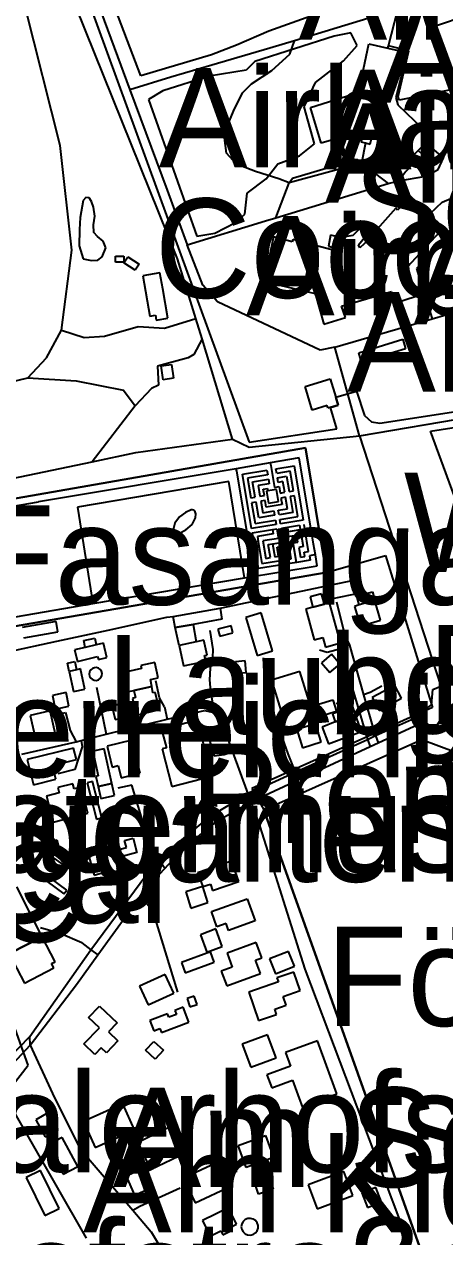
# Model space of a CAD drawing. Extents: x -3657 to 4700, y -7332 to 8131.
# Drawn here: x -390 to -207, y -1774 to -1244 of the extents above; entities that cross this region are included whole.
import ezdxf

# ---------------------------------------------------------------- set-up
doc = ezdxf.new("R2010")
doc.units = 0
for name, color, linetype in [('OSM_BUILDING_DETACHED', 9, 'CONTINUOUS'), ('OSM_BUILDING_GARAGE', 9, 'CONTINUOUS'), ('OSM_BUILDING_ROOF', 9, 'CONTINUOUS'), ('OSM_BUILDING_SERVICE', 9, 'CONTINUOUS'), ('OSM_BUILDING_SHED', 9, 'CONTINUOUS'), ('OSM_BUILDING_YES', 9, 'CONTINUOUS'), ('OSM_HIGHWAY_CYCLEWAY', 8, 'CONTINUOUS'), ('OSM_HIGHWAY_FOOTWAY', 8, 'CONTINUOUS'), ('OSM_HIGHWAY_PATH', 8, 'CONTINUOUS'), ('OSM_HIGHWAY_RESIDENTIAL', 8, 'CONTINUOUS'), ('OSM_HIGHWAY_SECONDARY', 8, 'CONTINUOUS'), ('OSM_HIGHWAY_SERVICE', 8, 'CONTINUOUS'), ('OSM_LABELS', 8, 'CONTINUOUS'), ('OSM_LANDUSE_COMMERCIAL', 3, 'CONTINUOUS'), ('OSM_LANDUSE_FOREST', 3, 'CONTINUOUS'), ('OSM_LANDUSE_RESIDENTIAL', 3, 'CONTINUOUS'), ('OSM_LEISURE_GARDEN', 3, 'CONTINUOUS'), ('OSM_LEISURE_PARK', 3, 'CONTINUOUS'), ('OSM_LEISURE_SWIMMING_POOL', 3, 'CONTINUOUS'), ('OSM_NATURAL_WATER', 4, 'CONTINUOUS')]:
    doc.layers.add(name, color=color, linetype=linetype)

msp = doc.modelspace()

# ---------------------------------------------------------------- linework, layer by layer
at = {"layer": 'OSM_BUILDING_DETACHED'}
for p, q in [((-228.608332, -1532.83941), (-238.452962, -1538.132289)), ((-225.589716, -1538.465873), (-228.608332, -1532.83941)), ((-238.452962, -1538.132289), (-235.426762, -1543.758752)), ((-235.426762, -1543.758752), (-225.589716, -1538.465873)), ((-328.844573, -1659.134608), (-339.970978, -1664.216216)), ((-325.090265, -1667.363032), (-328.844573, -1659.134608)), ((-339.970978, -1664.216216), (-336.21667, -1672.444641)), ((-336.21667, -1672.444641), (-325.090265, -1667.363032))]:
    msp.add_line(p, q, dxfattribs=at)
at = {"layer": 'OSM_BUILDING_GARAGE'}
for p, q in [((-275.010066, -1649.038109), (-283.254376, -1652.340598)), ((-283.254376, -1652.340598), (-280.637737, -1658.845501)), ((-272.401012, -1655.543012), (-275.010066, -1649.038109)), ((-280.637737, -1658.845501), (-272.401012, -1655.543012)), ((-339.538664, -1744.498953), (-345.826182, -1747.20099)), ((-345.826182, -1747.20099), (-342.246316, -1755.540609)), ((-335.951213, -1752.838573), (-339.538664, -1744.498953)), ((-342.246316, -1755.540609), (-335.951213, -1752.838573)), ((-236.791965, -1752.138045), (-242.950548, -1754.462018)), ((-234.342184, -1758.620709), (-236.791965, -1752.138045)), ((-242.950548, -1754.462018), (-240.500767, -1760.944683)), ((-240.500767, -1760.944683), (-234.342184, -1758.620709))]:
    msp.add_line(p, q, dxfattribs=at)
at = {"layer": 'OSM_BUILDING_ROOF'}
for p, q in [((-241.941815, -1290.523426), (-243.360109, -1295.315927)), ((-238.134415, -1291.668734), (-241.941815, -1290.523426)), ((-239.272084, -1296.472355), (-238.134415, -1291.668734)), ((-243.360109, -1295.315927), (-241.312304, -1295.894141)), ((-241.312304, -1295.894141), (-239.272084, -1296.472355))]:
    msp.add_line(p, q, dxfattribs=at)
at = {"layer": 'OSM_BUILDING_SERVICE'}
for p, q in [((-267.721399, -1402.240969), (-256.731514, -1398.905121)), ((-264.596601, -1412.548739), (-267.721399, -1402.240969)), ((-256.731514, -1398.905121), (-254.365162, -1406.922275)), ((-254.365162, -1406.922275), (-253.250247, -1410.402676)), ((-258.13464, -1410.580588), (-264.596601, -1412.548739)), ((-257.770586, -1411.770374), (-258.13464, -1410.580588)), ((-253.250247, -1410.402676), (-257.770586, -1411.770374))]:
    msp.add_line(p, q, dxfattribs=at)
at = {"layer": 'OSM_BUILDING_SHED'}
for p, q in [((-309.011207, -1649.260498), (-321.662088, -1653.886207)), ((-307.365378, -1653.775012), (-309.011207, -1649.260498)), ((-321.662088, -1653.886207), (-320.01626, -1658.400721)), ((-320.01626, -1658.400721), (-307.365378, -1653.775012)), ((-316.087509, -1668.586177), (-319.219892, -1669.586931)), ((-319.219892, -1669.586931), (-318.051885, -1673.267483)), ((-318.051885, -1673.267483), (-314.911918, -1672.255609)), ((-314.911918, -1672.255609), (-316.087509, -1668.586177))]:
    msp.add_line(p, q, dxfattribs=at)
at = {"layer": 'OSM_BUILDING_YES'}
for p, q in [((-243.982035, -1271.920515), (-239.909179, -1252.605956)), ((-239.909179, -1252.605956), (-231.535934, -1254.507389)), ((-231.535934, -1254.507389), (-223.170273, -1256.419942)), ((-223.170273, -1256.419942), (-228.039497, -1275.990249)), ((-265.324709, -1280.337971), (-246.902052, -1274.578074)), ((-246.902052, -1274.578074), (-243.982035, -1271.920515)), ((-228.039497, -1275.990249), (-227.1597, -1279.270499)), ((-260.720941, -1296.005336), (-265.324709, -1280.337971)), ((-227.1597, -1279.270499), (-212.635456, -1293.169865)), ((-241.941815, -1290.523426), (-260.720941, -1296.005336)), ((-238.134415, -1291.668734), (-241.941815, -1290.523426)), ((-224.148668, -1305.223395), (-238.134415, -1291.668734)), ((-212.635456, -1293.169865), (-218.392062, -1299.19663)), ((-218.392062, -1299.19663), (-224.148668, -1305.223395)), ((-221.630627, -1319.067164), (-227.356896, -1325.260721)), ((-213.446993, -1326.984243), (-221.630627, -1319.067164)), ((-228.168433, -1324.437879), (-241.956984, -1339.982929)), ((-227.356896, -1325.260721), (-228.168433, -1324.437879)), ((-207.258073, -1332.96653), (-213.446993, -1326.984243)), ((-242.889872, -1332.332718), (-246.86413, -1336.313497)), ((-244.414349, -1340.394351), (-239.856088, -1334.790126)), ((-239.856088, -1334.790126), (-242.889872, -1332.332718)), ((-222.912401, -1349.801441), (-207.258073, -1332.96653)), ((-281.570625, -1336.947308), (-285.65865, -1356.462018)), ((-273.386992, -1339.048892), (-281.570625, -1336.947308)), ((-273.038106, -1337.99254), (-273.386992, -1339.048892)), ((-253.819081, -1343.085268), (-273.038106, -1337.99254)), ((-256.678423, -1336.191182), (-257.558221, -1340.983684)), ((-251.945719, -1337.247534), (-256.678423, -1336.191182)), ((-246.86413, -1336.313497), (-251.945719, -1337.247534)), ((-241.956984, -1339.982929), (-243.830346, -1341.684212)), ((-350.520964, -1345.364764), (-346.857669, -1345.364764)), ((-350.520964, -1348.011203), (-350.520964, -1345.364764)), ((-346.857669, -1345.364764), (-346.857669, -1348.011203)), ((-257.558221, -1340.983684), (-254.342409, -1341.806526)), ((-254.342409, -1341.806526), (-253.819081, -1343.085268)), ((-243.830346, -1341.684212), (-244.414349, -1340.394351)), ((-346.857669, -1348.011203), (-350.520964, -1348.011203)), ((-346.888007, -1348.255832), (-345.181503, -1345.564915)), ((-341.851924, -1351.458246), (-346.888007, -1348.255832)), ((-345.181503, -1345.564915), (-340.14542, -1348.767329)), ((-340.14542, -1348.767329), (-341.851924, -1351.458246)), ((-219.294613, -1362.76677), (-222.912401, -1349.801441)), ((-331.074405, -1352.603554), (-338.499592, -1353.871176)), ((-338.499592, -1353.871176), (-335.480977, -1371.562289)), ((-329.868475, -1359.675551), (-331.074405, -1352.603554)), ((-327.691735, -1372.451848), (-329.868475, -1359.675551)), ((-285.65865, -1356.462018), (-263.33758, -1361.599223)), ((-251.771277, -1367.214567), (-230.041795, -1360.7875)), ((-230.041795, -1360.7875), (-228.638669, -1365.813511)), ((-263.33758, -1361.599223), (-259.484674, -1375.04269)), ((-228.638669, -1365.813511), (-219.294613, -1362.76677)), ((-335.480977, -1371.562289), (-333.046365, -1371.139748)), ((-333.046365, -1371.139748), (-332.682311, -1373.296929)), ((-250.019266, -1372.118263), (-251.771277, -1367.214567)), ((-332.682311, -1373.296929), (-327.691735, -1372.451848)), ((-259.484674, -1375.04269), (-250.019266, -1372.118263)), ((-244.315751, -1387.507641), (-225.10431, -1381.647668)), ((-225.10431, -1381.647668), (-223.84529, -1385.773)), ((-243.064315, -1391.632973), (-244.315751, -1387.507641)), ((-223.84529, -1385.773), (-243.064315, -1391.632973)), ((-330.611753, -1393.300897), (-326.030738, -1392.644847)), ((-326.030738, -1392.644847), (-325.173694, -1398.671612)), ((-329.754708, -1399.316542), (-330.611753, -1393.300897)), ((-325.173694, -1398.671612), (-329.754708, -1399.316542)), ((-257.656819, -1489.22876), (-244.990768, -1486.615679)), ((-244.990768, -1486.615679), (-243.762085, -1492.609086)), ((-260.516161, -1492.820356), (-265.574996, -1494.199173)), ((-259.287478, -1497.323751), (-260.516161, -1492.820356)), ((-256.428136, -1495.211047), (-257.656819, -1489.22876)), ((-243.762085, -1492.609086), (-256.428136, -1495.211047)), ((-245.165211, -1493.898947), (-238.34678, -1491.941916)), ((-238.34678, -1491.941916), (-237.247033, -1495.755902)), ((-264.346314, -1498.702568), (-267.364929, -1499.592127)), ((-265.574996, -1494.199173), (-264.346314, -1498.702568)), ((-259.287478, -1497.323751), (-264.346314, -1498.702568)), ((-264.346314, -1498.702568), (-259.287478, -1497.323751)), ((-257.125906, -1496.767776), (-259.287478, -1497.323751)), ((-252.294604, -1514.280977), (-257.125906, -1496.767776)), ((-244.073048, -1497.712933), (-246.151191, -1498.380102)), ((-246.151191, -1498.380102), (-243.496629, -1507.031068)), ((-244.073048, -1497.712933), (-245.165211, -1493.898947)), ((-237.247033, -1495.755902), (-244.073048, -1497.712933)), ((-237.247033, -1495.755902), (-244.073048, -1497.712933)), ((-234.728992, -1504.340151), (-237.247033, -1495.755902)), ((-325.332967, -1502.783422), (-304.839753, -1499.136228)), ((-324.415248, -1507.542564), (-325.332967, -1502.783422)), ((-303.997878, -1503.850893), (-316.557746, -1506.174867)), ((-304.839753, -1499.136228), (-303.997878, -1503.850893)), ((-286.879748, -1501.204454), (-293.652672, -1503.217082)), ((-293.652672, -1503.217082), (-288.707604, -1519.796245)), ((-281.93468, -1517.772498), (-286.879748, -1501.204454)), ((-267.364929, -1499.592127), (-263.69405, -1512.90216)), ((-376.459822, -1504.985081), (-391.26469, -1507.609281)), ((-390.468322, -1512.134915), (-375.655869, -1509.510715)), ((-375.655869, -1509.510715), (-376.459822, -1504.985081)), ((-324.415248, -1507.542564), (-316.557746, -1506.174867)), ((-316.557746, -1506.174867), (-324.415248, -1507.542564)), ((-322.754251, -1515.392926), (-324.415248, -1507.542564)), ((-316.557746, -1506.174867), (-315.238049, -1513.758361)), ((-300.053958, -1506.797558), (-305.787811, -1508.243092)), ((-305.787811, -1508.243092), (-305.006611, -1511.345431)), ((-299.272758, -1509.899897), (-300.053958, -1506.797558)), ((-243.496629, -1507.031068), (-234.728992, -1504.340151)), ((-364.377775, -1513.224625), (-359.546473, -1512.146034)), ((-363.710342, -1516.238008), (-364.377775, -1513.224625)), ((-359.546473, -1512.146034), (-358.871456, -1515.148297)), ((-355.792164, -1514.336574), (-358.871456, -1515.148297)), ((-354.290441, -1520.708044), (-355.792164, -1514.336574)), ((-315.238049, -1513.758361), (-322.754251, -1515.392926)), ((-315.238049, -1513.758361), (-322.754251, -1515.392926)), ((-311.862964, -1513.013355), (-315.238049, -1513.758361)), ((-310.429501, -1519.573855), (-311.862964, -1513.013355)), ((-305.006611, -1511.345431), (-299.272758, -1509.899897)), ((-263.69405, -1512.90216), (-259.916988, -1511.868047)), ((-259.916988, -1511.868047), (-258.76415, -1516.071215)), ((-258.76415, -1516.071215), (-252.294604, -1514.280977)), ((-363.710342, -1516.238008), (-368.329279, -1517.28324)), ((-368.329279, -1517.28324), (-367.138518, -1522.342609)), ((-358.871456, -1515.148297), (-363.710342, -1516.238008)), ((-358.871456, -1515.148297), (-363.710342, -1516.238008)), ((-322.754251, -1515.392926), (-320.79746, -1524.366357)), ((-311.620261, -1519.829604), (-310.429501, -1519.573855)), ((-311.096933, -1522.242534), (-311.620261, -1519.829604)), ((-288.707604, -1519.796245), (-281.93468, -1517.772498)), ((-256.124757, -1519.25139), (-260.554083, -1522.965301)), ((-252.514554, -1523.565753), (-256.124757, -1519.25139)), ((-371.484415, -1523.143213), (-368.261019, -1522.476043)), ((-370.725969, -1526.734809), (-371.484415, -1523.143213)), ((-368.261019, -1522.476043), (-367.510157, -1526.05652)), ((-367.138518, -1522.342609), (-358.287452, -1520.252145)), ((-358.287452, -1520.252145), (-357.976489, -1521.575364)), ((-357.976489, -1521.575364), (-354.290441, -1520.708044)), ((-333.25873, -1522.876345), (-339.470403, -1524.221803)), ((-339.470403, -1524.221803), (-339.189778, -1525.522784)), ((-331.825266, -1529.503562), (-333.25873, -1522.876345)), ((-320.79746, -1524.366357), (-311.096933, -1522.242534)), ((-293.948466, -1522.1091), (-298.165427, -1522.520521)), ((-298.165427, -1522.520521), (-297.672437, -1527.657727)), ((-293.455476, -1527.246305), (-293.948466, -1522.1091)), ((-260.554083, -1522.965301), (-256.943879, -1527.279664)), ((-256.943879, -1527.279664), (-252.514554, -1523.565753)), ((-367.510157, -1526.05652), (-370.725969, -1526.734809)), ((-367.510157, -1526.05652), (-370.725969, -1526.734809)), ((-370.725969, -1526.734809), (-368.852607, -1535.496969)), ((-365.765731, -1525.678457), (-367.510157, -1526.05652)), ((-363.892369, -1534.440617), (-365.765731, -1525.678457)), ((-339.189778, -1525.522784), (-347.365828, -1527.290783)), ((-347.365828, -1527.290783), (-345.553141, -1535.686)), ((-335.283781, -1530.248568), (-331.825266, -1529.503562)), ((-334.623933, -1533.328668), (-335.283781, -1530.248568)), ((-297.672437, -1527.657727), (-293.455476, -1527.246305)), ((-269.943646, -1526.768167), (-282.389747, -1530.571034)), ((-282.389747, -1530.571034), (-278.377567, -1543.747633)), ((-265.923882, -1539.944766), (-269.943646, -1526.768167)), ((-372.076003, -1535.986227), (-378.044974, -1537.22049)), ((-370.839736, -1541.968514), (-372.076003, -1535.986227)), ((-368.852607, -1535.496969), (-363.892369, -1534.440617)), ((-345.553141, -1535.686), (-342.47385, -1535.018831)), ((-334.623933, -1533.328668), (-342.47385, -1535.018831)), ((-342.47385, -1535.018831), (-334.623933, -1533.328668)), ((-342.47385, -1535.018831), (-341.692651, -1538.199006)), ((-334.138527, -1536.153019), (-334.623933, -1533.328668)), ((-333.160132, -1535.90839), (-334.138527, -1536.153019)), ((-331.317107, -1543.347331), (-333.160132, -1535.90839)), ((-378.044974, -1537.22049), (-376.801122, -1543.213897)), ((-347.19897, -1540.700892), (-352.060609, -1541.790602)), ((-345.848935, -1546.716537), (-347.19897, -1540.700892)), ((-341.692651, -1538.199006), (-343.133698, -1538.554829)), ((-343.133698, -1538.554829), (-341.336181, -1545.826978)), ((-278.377567, -1543.747633), (-265.923882, -1539.944766)), ((-261.896533, -1541.045596), (-255.646936, -1539.144163)), ((-260.318965, -1546.182801), (-261.896533, -1541.045596)), ((-255.646936, -1539.144163), (-254.076953, -1544.270249)), ((-379.076461, -1543.981142), (-387.760669, -1545.960412)), ((-387.760669, -1545.960412), (-385.41707, -1556.223703)), ((-376.732862, -1554.244434), (-379.076461, -1543.981142)), ((-376.801122, -1543.213897), (-370.839736, -1541.968514)), ((-352.060609, -1541.790602), (-350.710575, -1547.806247)), ((-341.336181, -1545.826978), (-331.317107, -1543.347331)), ((-254.076953, -1544.270249), (-260.318965, -1546.182801)), ((-246.841377, -1542.26874), (-255.80621, -1545.33772)), ((-255.80621, -1545.33772), (-254.61545, -1548.807002)), ((-245.650616, -1545.726902), (-254.61545, -1548.807002)), ((-254.61545, -1548.807002), (-245.650616, -1545.726902)), ((-245.650616, -1545.726902), (-246.841377, -1542.26874)), ((-243.041562, -1552.965692), (-245.650616, -1545.726902)), ((-350.710575, -1547.806247), (-345.848935, -1546.716537)), ((-314.760228, -1548.028637), (-330.338712, -1552.053894)), ((-308.434788, -1572.491521), (-314.760228, -1548.028637)), ((-263.147969, -1549.607605), (-271.36194, -1552.165088)), ((-260.683019, -1557.513564), (-263.147969, -1549.607605)), ((-254.61545, -1548.807002), (-260.227951, -1551.075378)), ((-260.227951, -1551.075378), (-257.512714, -1558.369765)), ((-385.41707, -1556.223703), (-376.732862, -1554.244434)), ((-343.315725, -1556.757439), (-354.191843, -1559.403878)), ((-339.781366, -1571.246138), (-343.315725, -1556.757439)), ((-330.338712, -1552.053894), (-328.252985, -1560.115526)), ((-271.36194, -1552.165088), (-268.889406, -1560.071048)), ((-257.512714, -1558.369765), (-243.041562, -1552.965692)), ((-368.814684, -1560.226721), (-389.050027, -1565.208253)), ((-367.586002, -1565.197134), (-368.814684, -1560.226721)), ((-355.42811, -1560.493588), (-360.449024, -1561.572179)), ((-360.449024, -1561.572179), (-358.128178, -1572.402565)), ((-352.166792, -1575.738413), (-355.42811, -1560.493588)), ((-354.191843, -1559.403878), (-351.969596, -1568.499623)), ((-328.252985, -1560.115526), (-330.1491, -1560.615903)), ((-330.1491, -1560.615903), (-325.909387, -1577.006035)), ((-268.889406, -1560.071048), (-260.683019, -1557.513564)), ((-389.050027, -1565.208253), (-386.327206, -1576.283268)), ((-378.029805, -1567.776856), (-367.586002, -1565.197134)), ((-376.528082, -1573.859219), (-378.029805, -1567.776856)), ((-351.969596, -1568.499623), (-349.322619, -1567.854693)), ((-349.322619, -1567.854693), (-348.010507, -1573.258766)), ((-358.128178, -1572.402565), (-359.129327, -1572.624955)), ((-359.129327, -1572.624955), (-358.120594, -1577.072752)), ((-348.010507, -1573.258766), (-339.781366, -1571.246138)), ((-325.909387, -1577.006035), (-308.434788, -1572.491521)), ((-386.327206, -1576.283268), (-376.528082, -1573.859219)), ((-369.057387, -1575.79401), (-375.731713, -1577.484173)), ((-375.731713, -1577.484173), (-375.155294, -1579.763669)), ((-368.488553, -1578.040148), (-369.057387, -1575.79401)), ((-365.416846, -1577.250664), (-368.488553, -1578.040148)), ((-362.527166, -1588.659263), (-365.416846, -1577.250664)), ((-360.524868, -1574.859973), (-362.82296, -1575.449306)), ((-362.82296, -1575.449306), (-358.727351, -1591.350181)), ((-356.429259, -1590.760847), (-360.524868, -1574.859973)), ((-352.166792, -1575.738413), (-358.120594, -1577.072752)), ((-358.120594, -1577.072752), (-352.166792, -1575.738413)), ((-358.120594, -1577.072752), (-356.952587, -1582.298914)), ((-350.998785, -1580.964574), (-352.166792, -1575.738413)), ((-375.155294, -1579.763669), (-380.661613, -1581.164725)), ((-380.661613, -1581.164725), (-377.779518, -1592.528847)), ((-356.952587, -1582.298914), (-350.998785, -1580.964574)), ((-377.779518, -1592.528847), (-362.527166, -1588.659263)), ((-358.727351, -1591.350181), (-356.429259, -1590.760847)), ((-346.516368, -1600.646076), (-342.76206, -1599.634203)), ((-342.76206, -1599.634203), (-341.108647, -1605.794402)), ((-375.951663, -1600.479284), (-379.561866, -1601.457799)), ((-379.561866, -1601.457799), (-378.371106, -1605.83888)), ((-378.371106, -1605.83888), (-374.768487, -1604.849245)), ((-374.768487, -1604.849245), (-375.951663, -1600.479284)), ((-358.697013, -1603.770654), (-362.921558, -1604.982679)), ((-353.926387, -1600.979661), (-359.076236, -1602.469673)), ((-359.076236, -1602.469673), (-358.697013, -1603.770654)), ((-353.554748, -1602.269522), (-353.926387, -1600.979661)), ((-349.633582, -1601.146454), (-353.554748, -1602.269522)), ((-348.488328, -1604.426704), (-349.633582, -1601.146454)), ((-348.488328, -1604.426704), (-345.704831, -1603.681698)), ((-347.646453, -1607.551281), (-348.488328, -1604.426704)), ((-347.646453, -1607.551281), (-348.488328, -1604.426704)), ((-345.704831, -1603.681698), (-346.516368, -1600.646076)), ((-377.248605, -1608.374124), (-379.887998, -1612.088034)), ((-373.190919, -1611.265192), (-377.248605, -1608.374124)), ((-362.921558, -1604.982679), (-359.849851, -1615.679631)), ((-341.108647, -1605.794402), (-347.646453, -1607.551281)), ((-346.584628, -1611.74333), (-347.646453, -1607.551281)), ((-299.80367, -1609.56391), (-314.631292, -1614.667757)), ((-296.716795, -1618.53734), (-299.80367, -1609.56391)), ((-385.720449, -1612.143632), (-386.744351, -1613.50021)), ((-386.744351, -1613.50021), (-381.76136, -1617.291957)), ((-380.729873, -1615.946498), (-385.720449, -1612.143632)), ((-379.887998, -1612.088034), (-375.837896, -1614.979103)), ((-375.837896, -1614.979103), (-373.190919, -1611.265192)), ((-359.849851, -1615.679631), (-356.376168, -1614.678876)), ((-356.376168, -1614.678876), (-356.087958, -1615.679631)), ((-356.087958, -1615.679631), (-349.474308, -1613.778197)), ((-349.792855, -1612.666248), (-346.584628, -1611.74333)), ((-349.474308, -1613.778197), (-349.792855, -1612.666248)), ((-314.631292, -1614.667757), (-312.386292, -1620.750119)), ((-382.474299, -1642.666639), (-393.638627, -1620.794597)), ((-381.76136, -1617.291957), (-380.729873, -1615.946498)), ((-379.061292, -1616.880536), (-380.267221, -1618.515101)), ((-380.267221, -1618.515101), (-373.001307, -1623.874697)), ((-371.795378, -1622.240131), (-379.061292, -1616.880536)), ((-312.386292, -1620.750119), (-319.849402, -1623.096332)), ((-312.386292, -1620.750119), (-309.041544, -1619.738245)), ((-310.186798, -1627.7554), (-312.386292, -1620.750119)), ((-309.041544, -1619.738245), (-308.108656, -1622.451402)), ((-308.108656, -1622.451402), (-296.716795, -1618.53734)), ((-373.001307, -1623.874697), (-371.795378, -1622.240131)), ((-319.849402, -1623.096332), (-317.657493, -1630.101613)), ((-308.601646, -1631.658342), (-293.068669, -1626.054117)), ((-293.068669, -1626.054117), (-289.579817, -1635.739195)), ((-317.657493, -1630.101613), (-310.186798, -1627.7554)), ((-306.204956, -1638.285559), (-308.601646, -1631.658342)), ((-289.579817, -1635.739195), (-301.108198, -1639.897886)), ((-306.63727, -1639.252955), (-313.455701, -1641.743721)), ((-313.455701, -1641.743721), (-310.679788, -1649.371693)), ((-303.853773, -1646.892046), (-306.63727, -1639.252955)), ((-302.207945, -1636.851145), (-306.204956, -1638.285559)), ((-301.108198, -1639.897886), (-302.207945, -1636.851145)), ((-396.171837, -1649.6608), (-382.474299, -1642.666639)), ((-382.474299, -1642.666639), (-396.171837, -1649.6608)), ((-376.89972, -1653.60822), (-382.474299, -1642.666639)), ((-310.679788, -1649.371693), (-303.853773, -1646.892046)), ((-289.018566, -1645.224123), (-301.745293, -1649.88319)), ((-286.599123, -1651.829101), (-289.018566, -1645.224123)), ((-396.937867, -1650.083341), (-390.263541, -1662.881877)), ((-301.745293, -1649.88319), (-299.553383, -1655.876597)), ((-289.344698, -1652.829856), (-286.599123, -1651.829101)), ((-390.263541, -1662.881877), (-377.430633, -1656.187942)), ((-378.371106, -1654.375465), (-376.89972, -1653.60822)), ((-377.430633, -1656.187942), (-378.371106, -1654.375465)), ((-299.553383, -1655.876597), (-304.324009, -1657.622357)), ((-304.324009, -1657.622357), (-301.934904, -1664.13838)), ((-287.183127, -1658.734306), (-289.344698, -1652.829856)), ((-301.934904, -1664.13838), (-287.183127, -1658.734306)), ((-279.3863, -1662.348141), (-292.340561, -1666.851536)), ((-272.666468, -1658.078256), (-279.993057, -1660.62462)), ((-279.993057, -1660.62462), (-279.3863, -1662.348141)), ((-269.860217, -1666.151008), (-272.666468, -1658.078256)), ((-292.340561, -1666.851536), (-288.009833, -1679.305368)), ((-277.270236, -1668.73073), (-269.860217, -1666.151008)), ((-362.314801, -1677.893192), (-357.53659, -1672.922779)), ((-357.53659, -1672.922779), (-349.830778, -1680.317241)), ((-320.956733, -1673.445395), (-324.582106, -1674.824212)), ((-318.484199, -1679.950298), (-320.956733, -1673.445395)), ((-280.994206, -1674.312715), (-275.942955, -1672.555836)), ((-275.942955, -1672.555836), (-277.270236, -1668.73073)), ((-357.544175, -1682.474423), (-362.314801, -1677.893192)), ((-327.782748, -1676.369822), (-335.473392, -1679.283129)), ((-327.221498, -1677.837595), (-327.782748, -1676.369822)), ((-323.914673, -1676.581092), (-327.221498, -1677.837595)), ((-324.582106, -1674.824212), (-323.914673, -1676.581092)), ((-288.009833, -1679.305368), (-280.205422, -1676.592211)), ((-280.205422, -1676.592211), (-280.994206, -1674.312715)), ((-364.271592, -1689.479703), (-357.544175, -1682.474423)), ((-349.830778, -1680.317241), (-353.562333, -1684.197944)), ((-353.562333, -1684.197944), (-349.44397, -1688.156484)), ((-335.473392, -1679.283129), (-333.797226, -1683.719806)), ((-333.797226, -1683.719806), (-331.074405, -1682.685693)), ((-331.074405, -1682.685693), (-330.399388, -1684.464812)), ((-330.399388, -1684.464812), (-318.484199, -1679.950298)), ((-359.500966, -1694.072054), (-364.271592, -1689.479703)), ((-349.44397, -1688.156484), (-354.457299, -1693.393765)), ((-337.384677, -1692.259577), (-333.766888, -1688.345515)), ((-333.766888, -1688.345515), (-329.549928, -1692.237338)), ((-284.081082, -1685.521164), (-295.154396, -1689.613137)), ((-295.154396, -1689.613137), (-291.43801, -1699.676278)), ((-280.364696, -1695.584305), (-284.081082, -1685.521164)), ((-262.306093, -1688.100886), (-276.269087, -1693.204733)), ((-253.83425, -1711.318387), (-262.306093, -1688.100886)), ((-356.740222, -1691.203225), (-359.500966, -1694.072054)), ((-354.457299, -1693.393765), (-356.740222, -1691.203225)), ((-333.1753, -1696.151399), (-337.384677, -1692.259577)), ((-329.549928, -1692.237338), (-333.1753, -1696.151399)), ((-276.269087, -1693.204733), (-274.077178, -1699.209259)), ((-291.43801, -1699.676278), (-280.364696, -1695.584305)), ((-274.077178, -1699.209259), (-284.361707, -1702.967648)), ((-284.361707, -1702.967648), (-282.283565, -1708.660828)), ((-282.283565, -1708.660828), (-273.182211, -1705.3361)), ((-273.182211, -1705.3361), (-270.838613, -1711.763167)), ((-347.320321, -1715.621631), (-364.476373, -1723.394156)), ((-342.170472, -1726.996872), (-347.320321, -1715.621631)), ((-270.838613, -1711.763167), (-268.441923, -1718.334787)), ((-268.441923, -1718.334787), (-259.689454, -1715.132373)), ((-260.227951, -1713.65348), (-253.83425, -1711.318387)), ((-259.689454, -1715.132373), (-260.227951, -1713.65348)), ((-379.690802, -1719.480095), (-385.303303, -1722.660269)), ((-375.526933, -1726.841199), (-379.690802, -1719.480095)), ((-385.303303, -1722.660269), (-381.147019, -1730.010254)), ((-364.476373, -1723.394156), (-359.318939, -1734.769397)), ((-325.590839, -1725.27335), (-340.782515, -1732.556618)), ((-319.955584, -1737.037773), (-325.590839, -1725.27335)), ((-381.147019, -1730.010254), (-375.526933, -1726.841199)), ((-373.737, -1730.3216), (-380.115532, -1733.735284)), ((-366.994414, -1742.953344), (-373.737, -1730.3216)), ((-359.318939, -1734.769397), (-342.170472, -1726.996872)), ((-296.921575, -1733.902077), (-285.051893, -1729.532116)), ((-285.051893, -1729.532116), (-281.540288, -1739.072641)), ((-380.115532, -1733.735284), (-373.372946, -1746.355908)), ((-340.782515, -1732.556618), (-335.14726, -1744.321041)), ((-335.14726, -1744.321041), (-319.955584, -1737.037773)), ((-293.40997, -1743.442601), (-296.921575, -1733.902077)), ((-305.052118, -1740.862879), (-320.744368, -1748.179505)), ((-300.076711, -1751.537592), (-305.052118, -1740.862879)), ((-281.540288, -1739.072641), (-293.40997, -1743.442601)), ((-383.285837, -1744.821418), (-389.444419, -1747.84592)), ((-389.444419, -1747.84592), (-381.298708, -1764.458442)), ((-375.140125, -1761.43394), (-383.285837, -1744.821418)), ((-373.372946, -1746.355908), (-366.994414, -1742.953344)), ((-250.762543, -1745.155003), (-266.394118, -1751.048334)), ((-246.803454, -1755.662924), (-250.762543, -1745.155003)), ((-320.744368, -1748.179505), (-315.776546, -1758.854218)), ((-315.776546, -1758.854218), (-300.076711, -1751.537592)), ((-289.526725, -1750.792586), (-283.1937, -1748.557568)), ((-288.002249, -1755.129188), (-289.526725, -1750.792586)), ((-281.669223, -1752.89417), (-288.002249, -1755.129188)), ((-283.1937, -1748.557568), (-281.669223, -1752.89417)), ((-266.394118, -1751.048334), (-262.442614, -1761.556255)), ((-262.442614, -1761.556255), (-246.803454, -1755.662924)), ((-381.298708, -1764.458442), (-375.140125, -1761.43394)), ((-301.229549, -1761.066997), (-312.500059, -1766.615624)), ((-297.702775, -1768.23907), (-301.229549, -1761.066997)), ((-312.500059, -1766.615624), (-309.132558, -1773.465231)), ((-300.782066, -1769.751321), (-297.702775, -1768.23907)), ((-309.132558, -1773.465231), (-304.475699, -1771.174616)), ((-304.475699, -1771.174616), (-303.626239, -1772.909257)), ((-303.626239, -1772.909257), (-300.084296, -1771.163496)), ((-300.084296, -1771.163496), (-300.782066, -1769.751321))]:
    msp.add_line(p, q, dxfattribs=at)
at = {"layer": 'OSM_HIGHWAY_CYCLEWAY'}
for p, q in [((-208.410911, -1533.228592), (-201.706247, -1530.782304)), ((-212.589949, -1541.368061), (-211.983192, -1534.651888)), ((-211.983192, -1534.651888), (-208.410911, -1533.228592)), ((-221.296911, -1547.761769), (-212.589949, -1541.368061)), ((-236.989161, -1554.666974), (-221.296911, -1547.761769)), ((-272.067295, -1570.712402), (-240.462845, -1556.423854)), ((-240.462845, -1556.423854), (-236.989161, -1554.666974)), ((-292.666692, -1580.252927), (-272.067295, -1570.712402)), ((-308.859517, -1589.849049), (-292.666692, -1580.252927)), ((-326.576819, -1604.593496), (-308.859517, -1589.849049)), ((-331.28677, -1609.374878), (-326.576819, -1604.593496)), ((-336.868933, -1615.357165), (-331.28677, -1609.374878)), ((-361.260561, -1648.293103), (-336.868933, -1615.357165)), ((-387.95028, -1686.232812), (-361.260561, -1648.293103)), ((-387.95028, -1686.232812), (-404.529913, -1703.345711)), ((-387.753084, -1689.946722), (-387.95028, -1686.232812))]:
    msp.add_line(p, q, dxfattribs=at)
at = {"layer": 'OSM_HIGHWAY_FOOTWAY'}
for p, q in [((-231.255309, -1253.40656), (-227.36448, -1238.139496)), ((-274.342634, -1257.142709), (-272.378258, -1251.238258)), ((-231.535934, -1254.507389), (-231.255309, -1253.40656)), ((-222.389073, -1255.674936), (-231.255309, -1253.40656)), ((-282.20772, -1264.159109), (-274.342634, -1257.142709)), ((-227.091439, -1275.645545), (-222.389073, -1255.674936)), ((-291.1498, -1270.096918), (-282.20772, -1264.159109)), ((-295.086136, -1274.033218), (-291.1498, -1270.096918)), ((-298.939042, -1282.050373), (-295.086136, -1274.033218)), ((-226.704632, -1277.113318), (-227.091439, -1275.645545)), ((-203.329322, -1272.498728), (-226.704632, -1277.113318)), ((-301.403992, -1287.910345), (-298.939042, -1282.050373)), ((-302.943637, -1293.692481), (-301.403992, -1287.910345)), ((-302.018333, -1300.319699), (-302.943637, -1293.692481)), ((-241.312304, -1295.894141), (-243.124991, -1304.645182)), ((-297.702775, -1305.101081), (-302.018333, -1300.319699)), ((-218.392062, -1299.19663), (-215.494798, -1301.742994)), ((-215.494798, -1301.742994), (-218.392062, -1304.934289)), ((-212.23348, -1298.140279), (-215.494798, -1301.742994)), ((-207.295995, -1302.310088), (-212.23348, -1298.140279)), ((-289.299191, -1308.41469), (-297.702775, -1305.101081)), ((-243.124991, -1304.645182), (-274.653597, -1313.351745)), ((-223.70877, -1308.303495), (-226.73497, -1312.406588)), ((-219.5449, -1303.866817), (-223.70877, -1308.303495)), ((-218.392062, -1304.934289), (-219.5449, -1303.866817)), ((-279.204273, -1311.505909), (-289.299191, -1308.41469)), ((-274.653597, -1313.351745), (-279.204273, -1311.505909)), ((-213.446993, -1326.984243), (-210.352533, -1324.082055)), ((-210.352533, -1324.082055), (-207.804154, -1321.802559)), ((-207.804154, -1321.802559), (-204.110521, -1320.123516)), ((-208.00135, -1338.64859), (-219.074664, -1350.735479)), ((-204.247042, -1335.435057), (-208.00135, -1338.64859)), ((-219.074664, -1350.735479), (-215.987788, -1360.79862)), ((-215.987788, -1360.79862), (-212.23348, -1372.707596)), ((-312.720008, -1381.469757), (-316.330212, -1388.319364)), ((-318.719317, -1389.787137), (-332.212074, -1393.412092)), ((-316.330212, -1388.319364), (-318.719317, -1389.787137)), ((-332.212074, -1393.412092), (-331.673577, -1401.662755)), ((-334.828713, -1403.119409), (-341.859509, -1410.780739)), ((-331.673577, -1401.662755), (-334.828713, -1403.119409)), ((-341.859509, -1410.780739), (-360.676557, -1435.110189)), ((-270.300116, -1433.486743), (-282.935828, -1435.621686)), ((-263.982259, -1471.192943), (-270.300116, -1433.486743)), ((-297.76345, -1438.179169), (-384.173219, -1452.612271)), ((-282.935828, -1435.621686), (-297.76345, -1438.179169)), ((-297.573839, -1439.313357), (-297.76345, -1438.179169)), ((-290.929851, -1478.320538), (-297.573839, -1439.313357)), ((-295.116473, -1440.56986), (-284.407214, -1438.835219)), ((-291.073955, -1464.309977), (-295.116473, -1440.56986)), ((-284.407214, -1438.835219), (-284.058329, -1440.892325)), ((-282.935828, -1435.621686), (-282.738632, -1436.789233)), ((-282.738632, -1436.789233), (-281.115558, -1446.329757)), ((-280.425372, -1438.190289), (-272.522363, -1436.911547)), ((-280.084071, -1440.214036), (-280.425372, -1438.190289)), ((-274.206113, -1439.25776), (-280.084071, -1440.214036)), ((-272.742312, -1447.842008), (-274.206113, -1439.25776)), ((-272.522363, -1436.911547), (-268.48743, -1460.640544)), ((-301.002015, -1443.727796), (-367.100596, -1455.002962)), ((-294.115324, -1485.904032), (-301.002015, -1443.727796)), ((-284.058329, -1440.892325), (-292.894226, -1442.293381)), ((-292.894226, -1442.293381), (-291.430425, -1450.87763)), ((-290.618888, -1443.905708), (-283.732197, -1442.782639)), ((-289.488803, -1450.555164), (-290.618888, -1443.905708)), ((-283.398481, -1444.761909), (-288.207029, -1445.540273)), ((-288.207029, -1445.540273), (-287.410661, -1450.22158)), ((-283.732197, -1442.782639), (-283.398481, -1444.761909)), ((-281.115558, -1446.329757), (-279.098091, -1446.007292)), ((-279.757939, -1442.137709), (-275.776097, -1441.492778)), ((-279.416638, -1444.150337), (-279.757939, -1442.137709)), ((-277.429509, -1443.794513), (-279.416638, -1444.150337)), ((-279.098091, -1446.007292), (-278.62027, -1448.798285)), ((-276.633141, -1448.4647), (-277.429509, -1443.794513)), ((-275.776097, -1441.492778), (-274.646012, -1448.142235)), ((-291.430425, -1450.87763), (-289.488803, -1450.555164)), ((-287.410661, -1450.22158), (-285.506961, -1449.910234)), ((-285.984782, -1447.119241), (-284.096251, -1446.819015)), ((-285.506961, -1449.910234), (-285.984782, -1447.119241)), ((-283.914224, -1447.919845), (-284.574072, -1448.01992)), ((-284.574072, -1448.01992), (-283.724612, -1453.268321)), ((-284.096251, -1446.819015), (-283.914224, -1447.919845)), ((-280.190253, -1447.308273), (-283.914224, -1447.919845)), ((-279.340794, -1452.556673), (-280.190253, -1447.308273)), ((-278.62027, -1448.798285), (-276.633141, -1448.4647)), ((-276.253918, -1450.677479), (-278.248631, -1451.011064)), ((-278.248631, -1451.011064), (-277.763226, -1453.824295)), ((-275.404458, -1455.659012), (-276.253918, -1450.677479)), ((-274.646012, -1448.142235), (-272.742312, -1447.842008)), ((-272.363089, -1450.054787), (-274.266789, -1450.355014)), ((-274.266789, -1450.355014), (-273.091198, -1457.260219)), ((-270.838613, -1459.028218), (-272.363089, -1450.054787)), ((-459.001515, -1465.955662), (-384.173219, -1452.612271)), ((-367.100596, -1455.002962), (-360.342841, -1497.001285)), ((-317.429959, -1456.192747), (-319.970753, -1457.315816)), ((-316.815617, -1456.192747), (-317.429959, -1456.192747)), ((-316.261952, -1456.34842), (-316.815617, -1456.192747)), ((-315.746208, -1456.959992), (-316.261952, -1456.34842)), ((-289.101995, -1452.790183), (-291.051202, -1453.079289)), ((-291.051202, -1453.079289), (-289.526725, -1462.05272)), ((-287.933988, -1459.673148), (-289.101995, -1452.790183)), ((-285.135322, -1452.123013), (-287.031438, -1452.434359)), ((-287.031438, -1452.434359), (-286.189562, -1457.404772)), ((-286.189562, -1457.404772), (-281.381014, -1456.626407)), ((-284.649917, -1454.947364), (-285.135322, -1452.123013)), ((-277.763226, -1453.824295), (-284.649917, -1454.947364)), ((-283.724612, -1453.268321), (-279.340794, -1452.556673)), ((-281.381014, -1456.626407), (-281.054882, -1458.55008)), ((-279.416638, -1456.303942), (-275.404458, -1455.659012)), ((-279.082922, -1458.272092), (-279.416638, -1456.303942)), ((-322.61773, -1459.150532), (-324.597275, -1461.997122)), ((-319.970753, -1457.315816), (-322.61773, -1459.150532)), ((-317.020398, -1462.508619), (-315.594519, -1459.606432)), ((-315.44283, -1457.927388), (-315.746208, -1456.959992)), ((-315.594519, -1459.606432), (-315.44283, -1457.927388)), ((-289.526725, -1462.05272), (-280.698412, -1460.629425)), ((-281.054882, -1458.55008), (-287.933988, -1459.673148)), ((-280.698412, -1460.629425), (-280.364696, -1462.575336)), ((-273.091198, -1457.260219), (-279.082922, -1458.272092)), ((-278.734037, -1460.30696), (-270.838613, -1459.028218)), ((-278.400321, -1462.252871), (-278.734037, -1460.30696)), ((-268.48743, -1460.640544), (-278.400321, -1462.252871)), ((-324.597275, -1461.997122), (-325.211616, -1464.332216)), ((-325.211616, -1464.332216), (-325.105434, -1465.610958)), ((-325.105434, -1465.610958), (-324.650366, -1466.22253)), ((-324.650366, -1466.22253), (-323.687139, -1466.478278)), ((-323.687139, -1466.478278), (-322.61773, -1466.322605)), ((-322.61773, -1466.322605), (-319.765973, -1464.943788)), ((-319.765973, -1464.943788), (-317.020398, -1462.508619)), ((-280.364696, -1462.575336), (-291.073955, -1464.309977)), ((-290.755408, -1466.155813), (-281.93468, -1464.721398)), ((-290.429276, -1468.079485), (-290.755408, -1466.155813)), ((-281.631301, -1466.64507), (-288.555914, -1467.768139)), ((-281.93468, -1464.721398), (-280.053733, -1464.421172)), ((-281.93468, -1464.721398), (-281.631301, -1466.64507)), ((-280.053733, -1464.421172), (-279.340794, -1468.602101)), ((-278.089358, -1464.098707), (-270.193933, -1462.819965)), ((-277.042702, -1470.258905), (-278.089358, -1464.098707)), ((-275.760928, -1465.722152), (-269.867801, -1464.743637)), ((-271.384694, -1467.31224), (-269.480994, -1467.000894)), ((-270.193933, -1462.819965), (-269.867801, -1464.743637)), ((-269.867801, -1464.743637), (-267.84275, -1464.410052)), ((-269.480994, -1467.000894), (-268.563274, -1472.227056)), ((-267.84275, -1464.410052), (-268.168882, -1462.48638)), ((-266.159, -1474.295281), (-267.84275, -1464.410052)), ((-288.169107, -1470.036516), (-290.042469, -1470.347861)), ((-290.042469, -1470.347861), (-288.745526, -1477.964714)), ((-288.555914, -1467.768139), (-288.169107, -1470.036516)), ((-288.169107, -1470.036516), (-286.546032, -1479.58816)), ((-279.340794, -1468.602101), (-286.2199, -1469.72517)), ((-286.2199, -1469.72517), (-284.922957, -1477.342022)), ((-283.808041, -1471.359735), (-281.911926, -1471.048389)), ((-282.852399, -1477.008438), (-283.808041, -1471.359735)), ((-281.911926, -1471.048389), (-279.007077, -1470.570251)), ((-281.911926, -1471.048389), (-280.941115, -1476.752689)), ((-279.955135, -1472.393848), (-276.473867, -1471.826754)), ((-279.295287, -1476.430224), (-279.955135, -1472.393848)), ((-275.025235, -1469.925321), (-277.042702, -1470.258905)), ((-276.473867, -1471.826754), (-275.73059, -1476.430224)), ((-273.371823, -1467.634705), (-275.358952, -1467.957171)), ((-273.735877, -1477.519934), (-275.025235, -1469.925321)), ((-271.384694, -1467.31224), (-273.371823, -1467.634705)), ((-273.371823, -1467.634705), (-273.151873, -1468.924566)), ((-272.856079, -1470.625849), (-270.86895, -1470.325622)), ((-271.415032, -1479.121141), (-272.856079, -1470.625849)), ((-270.86895, -1470.325622), (-271.384694, -1467.31224)), ((-268.563274, -1472.227056), (-270.497312, -1472.538401)), ((-263.193475, -1475.785293), (-263.982259, -1471.192943)), ((-286.546032, -1479.58816), (-273.735877, -1477.519934)), ((-284.922957, -1477.342022), (-282.852399, -1477.008438)), ((-280.941115, -1476.752689), (-279.295287, -1476.430224)), ((-279.204273, -1476.997318), (-279.295287, -1476.430224)), ((-275.73059, -1476.430224), (-279.204273, -1476.997318)), ((-270.497312, -1472.538401), (-269.754035, -1476.863884)), ((-269.754035, -1476.863884), (-267.857919, -1476.552538)), ((-268.184051, -1474.628866), (-266.159, -1474.295281)), ((-267.857919, -1476.552538), (-268.184051, -1474.628866)), ((-264.278053, -1475.963205), (-265.832868, -1476.218954)), ((-265.832868, -1476.218954), (-265.506736, -1478.153745)), ((-263.193475, -1475.785293), (-264.278053, -1475.963205)), ((-262.404691, -1480.566675), (-263.193475, -1475.785293)), ((-294.115324, -1485.904032), (-262.404691, -1480.566675)), ((-288.745526, -1477.964714), (-290.929851, -1478.320538)), ((-290.270003, -1482.167882), (-290.929851, -1478.320538)), ((-288.085678, -1481.845417), (-290.270003, -1482.167882)), ((-288.085678, -1481.845417), (-288.419394, -1479.888386)), ((-271.415032, -1479.121141), (-288.085678, -1481.845417)), ((-265.506736, -1478.153745), (-271.415032, -1479.121141)), ((-360.342841, -1497.001285), (-294.115324, -1485.904032)), ((-407.904998, -1505.296427), (-360.342841, -1497.001285))]:
    msp.add_line(p, q, dxfattribs=at)
at = {"layer": 'OSM_HIGHWAY_PATH'}
for p, q in [((-374.692642, -1297.039449), (-389.907072, -1236.449333)), ((-369.618637, -1342.696086), (-374.692642, -1297.039449)), ((-374.131392, -1377.644651), (-369.618637, -1342.696086)), ((-355.29159, -1380.257732), (-340.63841, -1375.987847)), ((-340.63841, -1375.987847), (-329.049354, -1376.79957)), ((-329.049354, -1376.79957), (-315.44283, -1372.529684)), ((-380.608522, -1389.764898), (-374.131392, -1377.644651)), ((-374.131392, -1377.644651), (-364.241254, -1380.869304)), ((-364.241254, -1380.869304), (-355.29159, -1380.257732)), ((-388.784571, -1398.504819), (-380.608522, -1389.764898)), ((-438.493131, -1410.658425), (-388.784571, -1398.504819)), ((-388.784571, -1398.504819), (-367.699769, -1399.79468)), ((-367.699769, -1399.79468), (-346.948682, -1403.864415)), ((-346.948682, -1403.864415), (-341.859509, -1410.780739))]:
    msp.add_line(p, q, dxfattribs=at)
at = {"layer": 'OSM_HIGHWAY_RESIDENTIAL'}
for p, q in [((-243.90619, -1423.857263), (-180.636613, -1413.071355)), ((-243.90619, -1423.857263), (-208.410911, -1533.228592)), ((-208.410911, -1533.228592), (-205.293697, -1542.835834)), ((-327.9041, -1547.52826), (-311.688521, -1543.79211)), ((-311.688521, -1543.79211), (-308.093487, -1544.537116)), ((-308.093487, -1544.537116), (-306.508334, -1546.016009)), ((-306.508334, -1546.016009), (-304.157151, -1548.951555)), ((-205.293697, -1542.835834), (-210.04157, -1550.074624)), ((-354.586235, -1554.222195), (-327.9041, -1547.52826)), ((-304.157151, -1548.951555), (-299.371356, -1561.839047)), ((-367.722522, -1557.524684), (-365.42443, -1556.94647)), ((-365.42443, -1556.94647), (-354.586235, -1554.222195)), ((-391.325366, -1562.950996), (-367.722522, -1557.524684)), ((-299.371356, -1561.839047), (-292.666692, -1580.252927)), ((-292.666692, -1580.252927), (-291.392503, -1583.755567)), ((-291.392503, -1583.755567), (-287.463752, -1594.452519)), ((-287.463752, -1594.452519), (-267.835166, -1656.843992)), ((-267.835166, -1656.843992), (-222.040188, -1778.268852)), ((-387.753084, -1689.946722), (-377.984298, -1711.084878)), ((-402.565538, -1705.914314), (-363.240105, -1774.254715)), ((-377.984298, -1711.084878), (-366.107032, -1735.114101)), ((-366.107032, -1735.114101), (-342.989594, -1762.156707)), ((-342.989594, -1762.156707), (-334.965233, -1771.53044)), ((-334.965233, -1771.53044), (-328.359168, -1782.538737))]:
    msp.add_line(p, q, dxfattribs=at)
at = {"layer": 'OSM_HIGHWAY_SECONDARY'}
for p, q in [((-235.752894, -1557.891627), (-218.225204, -1549.741039)), ((-218.225204, -1549.741039), (-210.04157, -1550.074624)), ((-210.04157, -1550.074624), (-204.421484, -1553.87749)), ((-270.702092, -1574.137206), (-239.33276, -1559.548432)), ((-239.33276, -1559.548432), (-235.752894, -1557.891627)), ((-291.392503, -1583.755567), (-270.702092, -1574.137206)), ((-306.030513, -1591.983992), (-291.392503, -1583.755567)), ((-321.442139, -1604.526779), (-306.030513, -1591.983992)), ((-328.996262, -1612.766323), (-321.442139, -1604.526779)), ((-333.782057, -1617.981366), (-328.996262, -1612.766323)), ((-339.37939, -1625.131199), (-333.782057, -1617.981366)), ((-345.113243, -1632.458945), (-339.37939, -1625.131199)), ((-358.204023, -1650.594838), (-345.113243, -1632.458945)), ((-367.540495, -1663.537927), (-358.204023, -1650.594838)), ((-387.753084, -1689.946722), (-367.540495, -1663.537927)), ((-402.565538, -1705.914314), (-387.753084, -1689.946722))]:
    msp.add_line(p, q, dxfattribs=at)
at = {"layer": 'OSM_HIGHWAY_SERVICE'}
for p, q in [((-383.361681, -1166.874668), (-344.165185, -1272.609923)), ((-213.393902, -1245.645154), (-155.48654, -1226.019249)), ((-323.391345, -1346.454474), (-367.760444, -1236.282541)), ((-213.393902, -1245.645154), (-216.02571, -1238.628754)), ((-240.364247, -1241.530941), (-272.378258, -1251.238258)), ((-209.002499, -1257.376218), (-213.393902, -1245.645154)), ((-283.155778, -1254.507389), (-308.381696, -1261.824015)), ((-272.378258, -1251.238258), (-283.155778, -1254.507389)), ((-203.329322, -1272.498728), (-209.002499, -1257.376218)), ((-308.381696, -1261.824015), (-326.28861, -1267.116894)), ((-326.28861, -1267.116894), (-344.165185, -1272.609923)), ((-344.165185, -1272.609923), (-327.896515, -1316.498561)), ((-207.295995, -1302.310088), (-205.339204, -1297.072807)), ((-273.174627, -1311.283519), (-245.218302, -1302.966138)), ((-245.218302, -1302.966138), (-243.124991, -1304.645182)), ((-209.654763, -1307.491772), (-207.295995, -1302.310088)), ((-243.124991, -1304.645182), (-231.437336, -1313.540776)), ((-214.941132, -1310.316123), (-209.654763, -1307.491772)), ((-280.52397, -1328.57433), (-274.653597, -1313.351745)), ((-280.52397, -1328.57433), (-231.437336, -1313.540776)), ((-274.653597, -1313.351745), (-273.174627, -1311.283519)), ((-231.437336, -1313.540776), (-226.73497, -1312.406588)), ((-226.73497, -1312.406588), (-214.941132, -1310.316123)), ((-327.896515, -1316.498561), (-319.235061, -1340.438829)), ((-284.953295, -1329.930908), (-280.52397, -1328.57433)), ((-319.235061, -1340.438829), (-284.953295, -1329.930908)), ((-312.409045, -1358.040986), (-319.235061, -1340.438829)), ((-315.44283, -1372.529684), (-323.391345, -1346.454474)), ((-305.985006, -1365.290895), (-312.409045, -1358.040986)), ((-261.122918, -1386.44017), (-305.985006, -1365.290895)), ((-212.23348, -1372.707596), (-186.067088, -1365.079624)), ((-312.720008, -1381.469757), (-315.44283, -1372.529684)), ((-254.691294, -1385.094711), (-212.23348, -1372.707596)), ((-299.371356, -1425.280558), (-312.720008, -1381.469757)), ((-254.691294, -1385.094711), (-261.122918, -1386.44017)), ((-243.90619, -1423.857263), (-254.691294, -1385.094711)), ((-292.13578, -1428.805437), (-243.90619, -1423.857263)), ((-341.594053, -1431.14053), (-299.371356, -1425.280558)), ((-299.371356, -1425.280558), (-292.13578, -1428.805437)), ((-421.96659, -1447.864247), (-360.676557, -1435.110189)), ((-360.676557, -1435.110189), (-341.594053, -1431.14053)), ((-253.993524, -1496.289638), (-250.299891, -1511.111922)), ((-309.329754, -1508.810187), (-308.002473, -1517.149806)), ((-250.299891, -1511.111922), (-248.297593, -1515.31509)), ((-308.002473, -1517.149806), (-308.108656, -1520.708044)), ((-261.418712, -1517.249881), (-258.06638, -1518.261755)), ((-258.06638, -1518.261755), (-252.089824, -1516.749504)), ((-252.089824, -1516.749504), (-249.518692, -1526.000922)), ((-248.297593, -1515.31509), (-242.169349, -1537.00922)), ((-309.124974, -1525.289275), (-309.428352, -1530.370883)), ((-308.108656, -1520.708044), (-309.124974, -1525.289275)), ((-286.037873, -1520.808119), (-285.628312, -1530.070657)), ((-309.428352, -1530.370883), (-309.018791, -1535.563686)), ((-285.628312, -1530.070657), (-280.9487, -1546.749896)), ((-249.518692, -1526.000922), (-245.870566, -1538.254603)), ((-358.757689, -1533.628894), (-354.586235, -1554.222195)), ((-331.324692, -1538.221245), (-332.947767, -1530.893499)), ((-309.018791, -1535.563686), (-308.108656, -1540.445143)), ((-239.370682, -1535.975107), (-242.169349, -1537.00922)), ((-234.160157, -1533.217473), (-239.370682, -1535.975107)), ((-329.117614, -1542.25762), (-331.324692, -1538.221245)), ((-308.108656, -1540.445143), (-307.494314, -1542.891432)), ((-254.092122, -1540.756489), (-245.870566, -1538.254603)), ((-245.870566, -1538.254603), (-240.462845, -1556.423854)), ((-242.169349, -1537.00922), (-237.71727, -1552.754422)), ((-376.7632, -1545.637946), (-372.311121, -1544.614953)), ((-372.311121, -1544.614953), (-370.35433, -1552.554271)), ((-329.117614, -1542.25762), (-327.9041, -1547.52826)), ((-307.494314, -1542.891432), (-308.093487, -1544.537116)), ((-311.36239, -1550.619479), (-307.41847, -1563.651524)), ((-280.9487, -1546.749896), (-275.252769, -1562.728606)), ((-370.35433, -1552.554271), (-367.722522, -1557.524684)), ((-365.42443, -1556.94647), (-365.067961, -1559.670746)), ((-240.462845, -1556.423854), (-239.33276, -1559.548432)), ((-237.71727, -1552.754422), (-236.989161, -1554.666974)), ((-236.989161, -1554.666974), (-235.752894, -1557.891627)), ((-365.067961, -1559.670746), (-368.223096, -1569.544855)), ((-303.019482, -1563.028833), (-299.371356, -1561.839047)), ((-307.41847, -1563.651524), (-303.019482, -1563.028833)), ((-275.252769, -1562.728606), (-272.067295, -1570.712402)), ((-368.223096, -1569.544855), (-375.648284, -1571.479647)), ((-272.067295, -1570.712402), (-270.702092, -1574.137206)), ((-343.32331, -1576.372224), (-349.504646, -1577.684324)), ((-335.496146, -1602.525271), (-343.32331, -1576.372224)), ((-333.660706, -1605.872238), (-335.496146, -1602.525271)), ((-346.55429, -1608.307407), (-338.924322, -1613.600285)), ((-331.28677, -1609.374878), (-333.660706, -1605.872238)), ((-328.996262, -1612.766323), (-331.28677, -1609.374878)), ((-338.924322, -1613.600285), (-336.868933, -1615.357165)), ((-336.868933, -1615.357165), (-333.782057, -1617.981366)), ((-339.37939, -1625.131199), (-337.346754, -1627.210544)), ((-337.346754, -1627.210544), (-334.441906, -1631.191323)), ((-334.441906, -1631.191323), (-333.577277, -1633.44858)), ((-333.577277, -1633.44858), (-323.474774, -1666.896014)), ((-374.631966, -1641.276703), (-383.278252, -1638.730339)), ((-365.166559, -1645.346437), (-374.631966, -1641.276703)), ((-365.166559, -1645.346437), (-361.260561, -1648.293103)), ((-361.260561, -1648.293103), (-358.204023, -1650.594838)), ((-339.879964, -1760.288633), (-322.223338, -1752.282598)), ((-342.989594, -1762.156707), (-339.879964, -1760.288633))]:
    msp.add_line(p, q, dxfattribs=at)
at = {"layer": 'OSM_LANDUSE_COMMERCIAL'}
for p, q in [((-540.291771, -745.835078), (-292.143365, -1426.592658)), ((-254.365162, -1406.922275), (-245.3169, -1404.275836)), ((-253.250247, -1410.402676), (-254.365162, -1406.922275)), ((-245.3169, -1404.275836), (-241.752203, -1414.961668)), ((-256.602579, -1411.403431), (-253.250247, -1410.402676)), ((-253.857004, -1420.766044), (-256.602579, -1411.403431)), ((-235.085462, -1418.21968), (-181.577087, -1410.124689)), ((-241.752203, -1414.961668), (-238.70325, -1417.708183)), ((-238.70325, -1417.708183), (-235.085462, -1418.21968)), ((-292.143365, -1426.592658), (-253.857004, -1420.766044))]:
    msp.add_line(p, q, dxfattribs=at)
at = {"layer": 'OSM_LANDUSE_FOREST'}
for p, q in [((-339.424897, -1266.53868), (-407.442346, -1088.059704)), ((-265.180604, -1240.47459), (-283.527416, -1247.023971)), ((-283.527416, -1247.023971), (-297.604177, -1253.150811)), ((-255.009842, -1249.258989), (-289.594985, -1260.256167)), ((-247.759097, -1247.791216), (-255.009842, -1249.258989)), ((-245.043859, -1253.328723), (-247.759097, -1247.791216)), ((-297.604177, -1253.150811), (-308.639568, -1257.33174)), ((-250.94457, -1260.044897), (-245.043859, -1253.328723)), ((-308.639568, -1257.33174), (-339.424897, -1266.53868)), ((-289.594985, -1260.256167), (-293.463061, -1264.114631)), ((-263.147969, -1269.407509), (-250.94457, -1260.044897)), ((-293.463061, -1264.114631), (-309.534534, -1266.76107)), ((-309.534534, -1266.76107), (-329.87606, -1273.065823)), ((-268.100622, -1280.13782), (-263.147969, -1269.407509)), ((-329.87606, -1273.065823), (-336.019474, -1276.913167)), ((-336.019474, -1276.913167), (-315.025684, -1336.558126)), ((-263.55753, -1296.261084), (-268.100622, -1280.13782)), ((-270.140842, -1301.509485), (-263.55753, -1296.261084)), ((-279.629003, -1305.012125), (-270.140842, -1301.509485)), ((-284.710592, -1311.528148), (-279.629003, -1305.012125)), ((-293.0535, -1317.8329), (-284.710592, -1311.528148)), ((-294.069818, -1326.995362), (-293.0535, -1317.8329)), ((-298.142673, -1330.653675), (-294.069818, -1326.995362)), ((-307.092338, -1335.334981), (-298.142673, -1330.653675)), ((-315.025684, -1336.558126), (-307.092338, -1335.334981)), ((-285.704157, -1587.19149), (-216.822079, -1556.446093)), ((-216.822079, -1556.446093), (-201.895859, -1562.072556)), ((-211.785996, -1794.469953), (-285.704157, -1587.19149))]:
    msp.add_line(p, q, dxfattribs=at)
at = {"layer": 'OSM_LANDUSE_RESIDENTIAL'}
for p, q in [((-212.900912, -1421.811276), (-167.538249, -1414.49465)), ((-177.769687, -1518.16168), (-212.900912, -1421.811276)), ((-258.468356, -1483.479982), (-232.635681, -1476.152237)), ((-232.635681, -1476.152237), (-212.089375, -1542.49113)), ((-257.656819, -1489.22876), (-258.468356, -1483.479982)), ((-304.839753, -1499.136228), (-257.656819, -1489.22876)), ((-353.698853, -1508.710111), (-328.04062, -1503.005811)), ((-328.04062, -1503.005811), (-325.332967, -1502.783422)), ((-325.332967, -1502.783422), (-304.839753, -1499.136228)), ((-376.13369, -1513.54709), (-353.698853, -1508.710111)), ((-397.552209, -1518.172799), (-376.13369, -1513.54709)), ((-212.089375, -1542.49113), (-291.01328, -1577.895594)), ((-291.01328, -1577.895594), (-285.704157, -1587.19149)), ((-285.704157, -1587.19149), (-211.785996, -1794.469953)), ((-388.66322, -1698.76448), (-397.195739, -1674.735256)), ((-401.68574, -1715.454838), (-388.66322, -1698.76448))]:
    msp.add_line(p, q, dxfattribs=at)
at = {"layer": 'OSM_LEISURE_GARDEN'}
for p, q in [((-267.478696, -1429.094544), (-479.236857, -1465.933423)), ((-258.468356, -1483.479982), (-267.478696, -1429.094544)), ((-459.28214, -1518.15056), (-258.468356, -1483.479982))]:
    msp.add_line(p, q, dxfattribs=at)
at = {"layer": 'OSM_LEISURE_PARK'}
for p, q in [((-499.039886, -1469.402705), (-267.478696, -1429.094544)), ((-267.478696, -1429.094544), (-258.468356, -1483.479982)), ((-258.468356, -1483.479982), (-459.28214, -1518.15056))]:
    msp.add_line(p, q, dxfattribs=at)
at = {"layer": 'OSM_LEISURE_SWIMMING_POOL'}
for p, q in [((-360.593128, -1525.456067), (-361.328821, -1526.089878)), ((-359.682993, -1525.111363), (-360.593128, -1525.456067)), ((-358.909378, -1525.078004), (-359.682993, -1525.111363)), ((-357.968905, -1525.333753), (-358.909378, -1525.078004)), ((-357.180121, -1525.889727), (-357.968905, -1525.333753)), ((-361.799058, -1526.93496), (-361.958331, -1527.891236)), ((-361.958331, -1527.891236), (-361.776304, -1528.836393)), ((-361.328821, -1526.089878), (-361.799058, -1526.93496)), ((-361.776304, -1528.836393), (-361.283314, -1529.670355)), ((-361.283314, -1529.670355), (-360.744818, -1530.159612)), ((-360.744818, -1530.159612), (-359.86502, -1530.559914)), ((-359.86502, -1530.559914), (-358.901793, -1530.637751)), ((-358.901793, -1530.637751), (-357.968905, -1530.370883)), ((-357.968905, -1530.370883), (-356.891911, -1529.470204)), ((-356.63404, -1526.690331), (-357.180121, -1525.889727)), ((-356.891911, -1529.470204), (-356.474766, -1528.591764)), ((-356.383752, -1527.635488), (-356.63404, -1526.690331)), ((-356.474766, -1528.591764), (-356.383752, -1527.635488)), ((-295.351592, -1768.127875), (-295.556372, -1769.32878)), ((-294.767588, -1767.060404), (-295.351592, -1768.127875)), ((-293.857453, -1766.237561), (-294.767588, -1767.060404)), ((-292.734952, -1765.759423), (-293.857453, -1766.237561)), ((-291.513854, -1765.681587), (-292.734952, -1765.759423)), ((-290.353432, -1765.992932), (-291.513854, -1765.681587)), ((-289.352283, -1766.671221), (-290.353432, -1765.992932)), ((-288.631759, -1767.627498), (-289.352283, -1766.671221)), ((-288.252536, -1768.772806), (-288.631759, -1767.627498)), ((-288.267705, -1769.98483), (-288.252536, -1768.772806)), ((-295.556372, -1769.32878), (-295.359176, -1770.529685)), ((-295.359176, -1770.529685), (-294.782757, -1771.597157)), ((-294.782757, -1771.597157), (-293.90296, -1772.40888)), ((-293.90296, -1772.40888), (-292.795628, -1772.898137)), ((-292.795628, -1772.898137), (-291.597283, -1773.009332)), ((-291.597283, -1773.009332), (-290.429276, -1772.720225)), ((-290.429276, -1772.720225), (-289.412958, -1772.064175)), ((-289.412958, -1772.064175), (-288.669681, -1771.119019)), ((-288.669681, -1771.119019), (-288.267705, -1769.98483))]:
    msp.add_line(p, q, dxfattribs=at)
at = {"layer": 'OSM_NATURAL_WATER'}
for p, q in [((-364.620477, -1320.979716), (-365.993265, -1328.463135)), ((-363.513146, -1319.645377), (-364.620477, -1320.979716)), ((-361.927994, -1319.823289), (-363.513146, -1319.645377)), ((-360.942014, -1321.491213), (-361.927994, -1319.823289)), ((-360.047047, -1323.926382), (-360.942014, -1321.491213)), ((-359.576811, -1327.818204), (-360.047047, -1323.926382)), ((-365.993265, -1328.463135), (-366.20563, -1333.678177)), ((-360.047047, -1331.710027), (-359.576811, -1327.818204)), ((-366.20563, -1333.678177), (-366.380072, -1340.783533)), ((-359.918111, -1335.001397), (-360.047047, -1331.710027)), ((-358.332959, -1336.802755), (-359.918111, -1335.001397)), ((-355.943854, -1338.815383), (-358.332959, -1336.802755)), ((-354.745509, -1341.71757), (-355.943854, -1338.815383)), ((-366.380072, -1340.783533), (-364.665984, -1346.510072)), ((-356.285154, -1345.653871), (-354.745509, -1341.71757)), ((-364.665984, -1346.510072), (-361.033027, -1347.277317)), ((-361.033027, -1347.277317), (-358.24953, -1347.066046)), ((-358.24953, -1347.066046), (-356.285154, -1345.653871))]:
    msp.add_line(p, q, dxfattribs=at)

# ---------------------------------------------------------------- texts
at = {"layer": 'OSM_LABELS'}
for s, p in [('Airbase One', (-270.570405, -1250.69008)), ('Airbase Hotel', (-236.127061, -1278.268263)), ('Airbase One', (-331.606467, -1306.490076)), ('Airbase One', (-259.908882, -1307.336782)), ('Airbase One', (-259.038372, -1321.994028)), ('Schule für Gesundheit und Krankenpflege', (-246.646273, -1344.002434)), ('Cocco Bello', (-333.355431, -1363.559034)), ('Airbase One', (-293.501518, -1371.175969)), ('Airbase One', (-220.380011, -1375.084356)), ('Airbase One', (-249.298742, -1404.475987)), ('Waldweg', (-224.599622, -1483.346444)), ('Fasangarten', (-412.535657, -1497.613868)), ('Premstättenstraße', (-214.133387, -1549.907831)), ('Laubgasse', (-354.511125, -1554.203351)), ('Österreichischer Skulpturenpark', (-491.040971, -1572.947062)), ('Premstättenstraße', (-317.902791, -1601.646273)), ('Berggartencafe', (-484.451933, -1618.657431)), ('Watermusic', (-459.943505, -1614.520979)), ('Fat Car', (-514.606235, -1636.673233)), ('SUB/DC', (-583.721914, -1645.001733)), ('Föhrenweg', (-258.48874, -1681.625934)), ('Thalerhofstraße', (-470.981348, -1745.503072)), ('Am Schachen', (-351.716645, -1751.947868)), ('Am Kiesgrund', (-364.669649, -1771.77043)), ('Thalerhofstraße', (-591.781768, -1810.127536))]:
    msp.add_text(s, height=43.418293, dxfattribs=at).set_placement(p)

doc.saveas('drawing.dxf')
